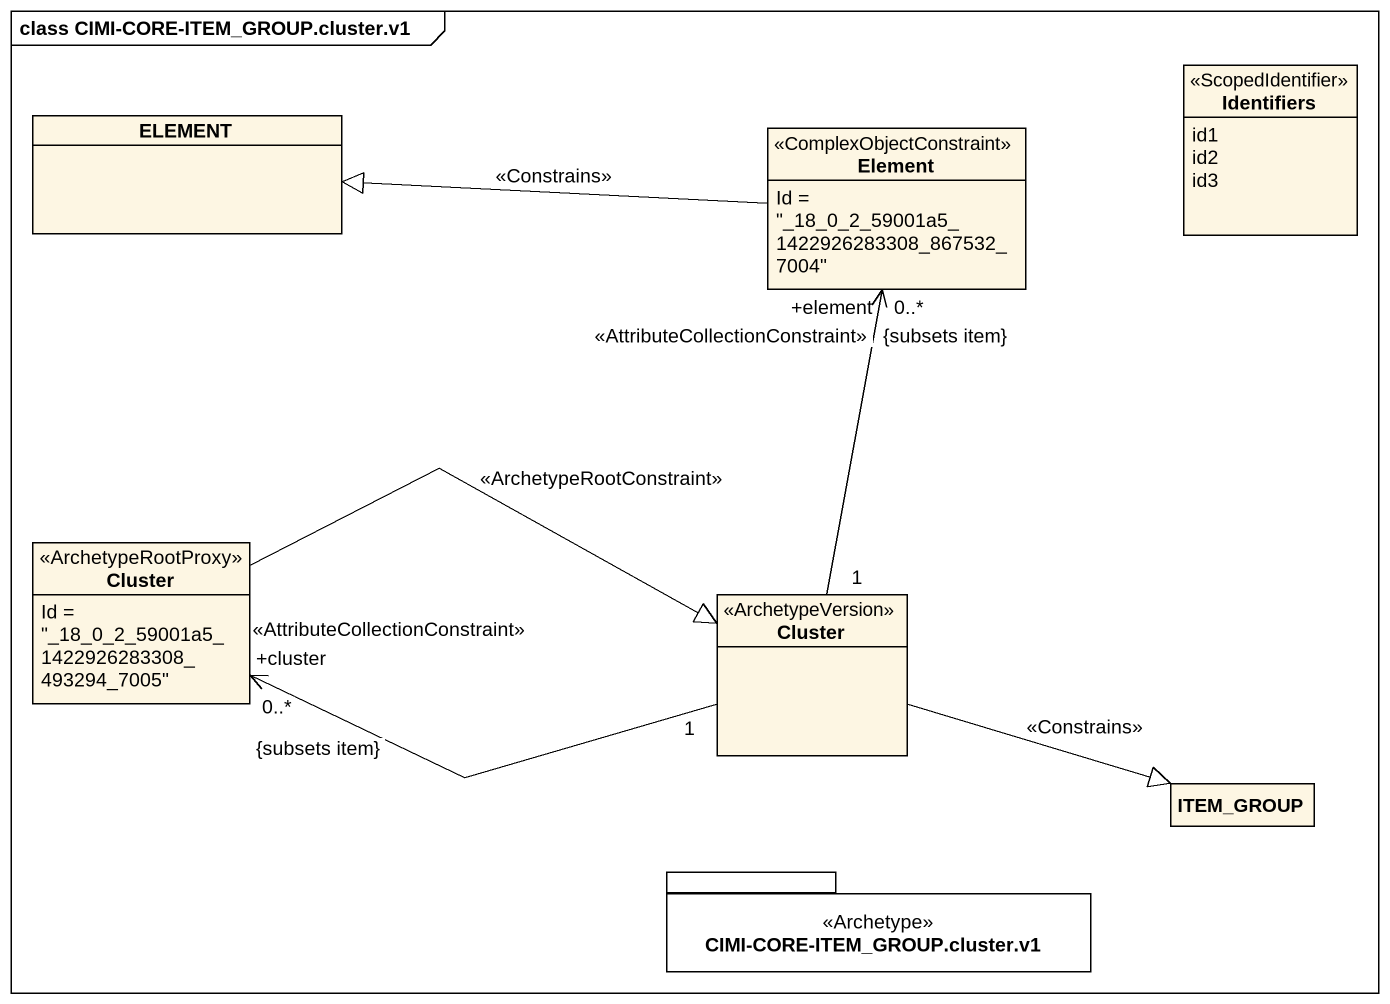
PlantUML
@startuml
mainframe class CIMI-CORE-ITEM_GROUP.cluster.v1
hide circle
hide empty members
class ELEMENT
class Element <<ComplexObjectConstraint>> {
  Id = "_18_0_2_59001a5_1422926283308_867532_7004"
}
enum Identifiers <<ScopedIdentifier>> {
  id1
  id2
  id3
}
class Cluster <<ArchetypeRootProxy>> {
  Id = "_18_0_2_59001a5_1422926283308_493294_7005"
}
class "Cluster" as Cluster_2 <<ArchetypeVersion>>
class ITEM_GROUP
package "CIMI-CORE-ITEM_GROUP.cluster.v1" as CIMI_CORE_ITEM_GROUP <<Archetype>> {
}
Element -left-|> ELEMENT : <<Constrains>>
Element "+element\n<<AttributeCollectionConstraint>>\n0..*\n{subsets item}" <-- "1" Cluster_2
Cluster "+cluster\n<<AttributeCollectionConstraint>>\n0..*\n{subsets item}" <-right- "1" Cluster_2
Cluster -right-|> Cluster_2 : <<ArchetypeRootConstraint>>
Cluster_2 -right-|> ITEM_GROUP : <<Constrains>>
@enduml
